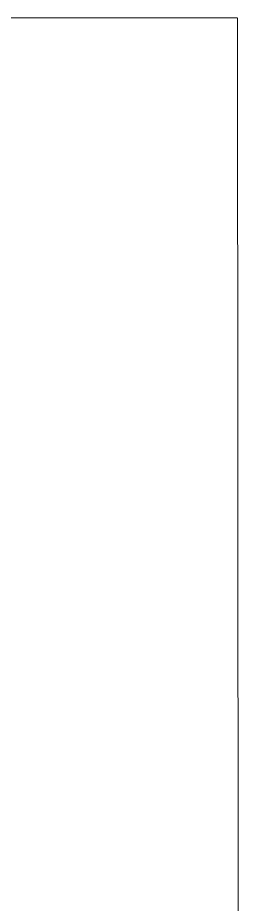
# Model space of a CAD drawing. Header units: metres. Extents: x 6917732 to 8046551, y 3602874 to 4094271.
# Drawn here: x 7126787 to 7128522, y 3820356 to 3827346 of the extents above; entities that cross this region are included whole.
import ezdxf

# ---------------------------------------------------------------- set-up
doc = ezdxf.new("R2010")
doc.units = ezdxf.units.M
doc.header["$LTSCALE"] = 0.5
doc.header["$MEASUREMENT"] = 0
doc.linetypes.add('03000 - Plant Layout 1$0$CENTER2', pattern=[1.125, 0.75, -0.125, 0.125, -0.125])
doc.linetypes.add('HIDDEN2', pattern=[4.762499999999999, 3.175, -1.5875])
doc.layers.add('CI-CEN', color=1, linetype='03000 - Plant Layout 1$0$CENTER2')
doc.layers.add('RD-TXT', color=7, linetype='CONTINUOUS')
doc.layers.add('CI-PED-FOOTPATH', color=44, linetype='CONTINUOUS', lineweight=0)
doc.layers.get('CI-CEN').off()

# ---------------------------------------------------------------- blocks, each defined once
blk = doc.blocks.new('sdsxdc')
at = {"layer": 'CI-PED-FOOTPATH', "color": 15, "lineweight": 0, "extrusion": (0.007640920335774551, -0.02019141982640698, 0.9997669342910958)}
for p, q in [((7119001.143818321, 3827342.779761641, -236.4137406558384), (7128515.133414651, 3827346.499498753, -177.6052359009553)), ((7128522.189240117, 3816692.608088331, -188.3168324974865), (7128516.695692561, 3827342.371120528, 26.80911817877245))]:
    blk.add_line(p, q, dxfattribs=at)
blk = doc.blocks.new('A$C65520D9C')
at = {"layer": 'CI-CEN', "color": 8, "linetype": 'HIDDEN2', "lineweight": 0, "ltscale": 2000}
blk.add_blockref('sdsxdc', (-7494655.575114666, -4067566.219431999, -33.1896701657006), dxfattribs=at)
blk = doc.blocks.new('A$C021B369C')
at = {"layer": 'RD-TXT', "color": 2}
blk.add_blockref('A$C65520D9C', (0, 0), dxfattribs=at)

msp = doc.modelspace()

# ---------------------------------------------------------------- block references
at = {"layer": 'RD-TXT', "color": 2, "lineweight": -3}
msp.add_blockref('A$C021B369C', (7494655.577469633, 4067566.219431999, 32.91900027009051), dxfattribs=at)

doc.saveas('drawing.dxf')
